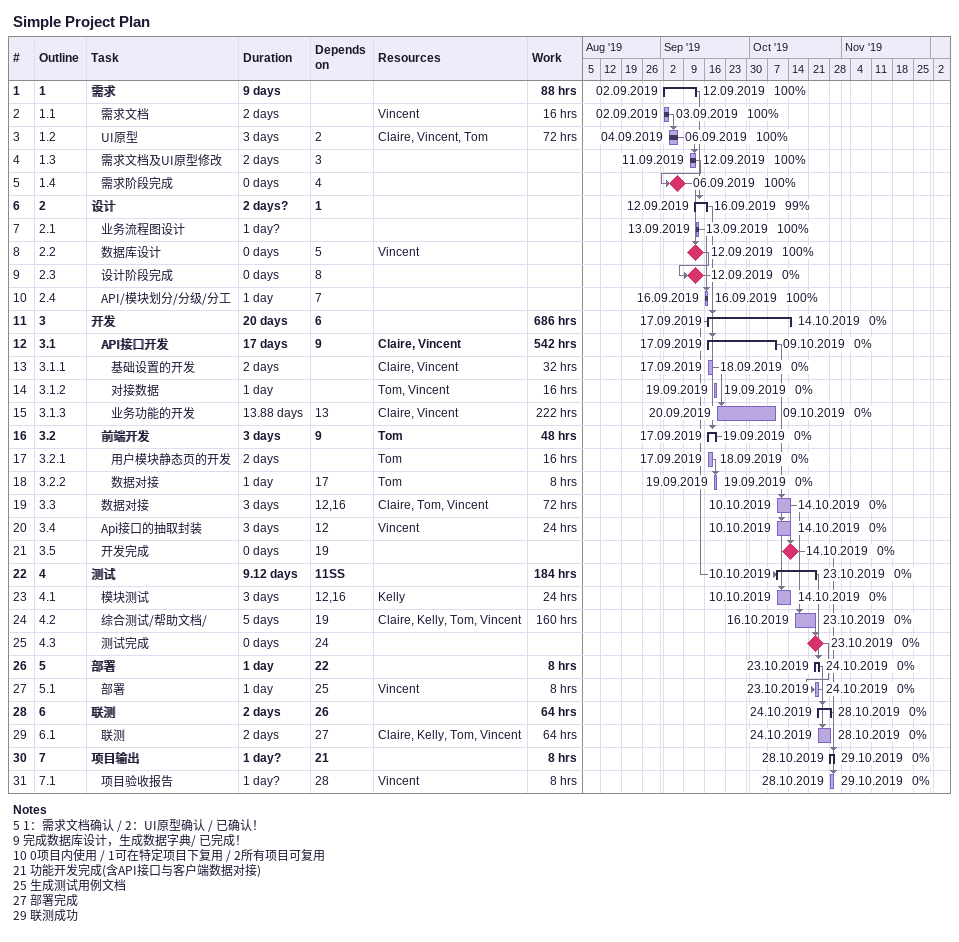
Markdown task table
Simple Project Plan

| ID | WBS | Task | Duration | Start | Finish | Predecessors | Resources | % complete | Work (h) |
|---|---|---|---|---|---|---|---|---|---|
| 1 | 1 | **需求** | 9d | 2019-09-02 | 2019-09-12 |  |  | 100 | 88 |
| 2 | 1.1 | 需求文档 | 2d | 2019-09-02 | 2019-09-03 |  | Vincent | 100 | 16 |
| 3 | 1.2 | UI原型 | 3d | 2019-09-04 | 2019-09-06 | 2 | Claire, Vincent, Tom | 100 | 72 |
| 4 | 1.3 | 需求文档及UI原型修改 | 2d | 2019-09-11 | 2019-09-12 | 3 |  | 100 |  |
| 5 | 1.4 | 需求阶段完成 | 0d | 2019-09-06 | 2019-09-06 | 4 |  | 100 |  |
| 6 | 2 | **设计** | 2d? | 2019-09-12 | 2019-09-16 | 1 |  | 99 |  |
| 7 | 2.1 | 业务流程图设计 | 1d? | 2019-09-13 | 2019-09-13 |  |  | 100 |  |
| 8 | 2.2 | 数据库设计 | 0d | 2019-09-12 | 2019-09-12 | 5 | Vincent | 100 |  |
| 9 | 2.3 | 设计阶段完成 | 0d | 2019-09-12 | 2019-09-12 | 8 |  | 0 |  |
| 10 | 2.4 | API/模块划分/分级/分工 | 1d | 2019-09-16 | 2019-09-16 | 7 |  | 100 |  |
| 11 | 3 | **开发** | 20d | 2019-09-17 | 2019-10-14 | 6 |  | 0 | 686 |
| 12 | 3.1 | **API接口开发** | 17d | 2019-09-17 | 2019-10-09 | 9 | Claire, Vincent | 0 | 542 |
| 13 | 3.1.1 | 基础设置的开发 | 2d | 2019-09-17 | 2019-09-18 |  | Claire, Vincent | 0 | 32 |
| 14 | 3.1.2 | 对接数据 | 1d | 2019-09-19 | 2019-09-19 |  | Tom, Vincent | 0 | 16 |
| 15 | 3.1.3 | 业务功能的开发 | 13.88d | 2019-09-20 | 2019-10-09 | 13 | Claire, Vincent | 0 | 222 |
| 16 | 3.2 | **前端开发** | 3d | 2019-09-17 | 2019-09-19 | 9 | Tom | 0 | 48 |
| 17 | 3.2.1 | 用户模块静态页的开发 | 2d | 2019-09-17 | 2019-09-18 |  | Tom | 0 | 16 |
| 18 | 3.2.2 | 数据对接 | 1d | 2019-09-19 | 2019-09-19 | 17 | Tom | 0 | 8 |
| 19 | 3.3 | 数据对接 | 3d | 2019-10-10 | 2019-10-14 | 12, 16 | Claire, Tom, Vincent | 0 | 72 |
| 20 | 3.4 | Api接口的抽取封装 | 3d | 2019-10-10 | 2019-10-14 | 12 | Vincent | 0 | 24 |
| 21 | 3.5 | 开发完成 | 0d | 2019-10-14 | 2019-10-14 | 19 |  | 0 |  |
| 22 | 4 | **测试** | 9.12d | 2019-10-10 | 2019-10-23 | 11SS |  | 0 | 184 |
| 23 | 4.1 | 模块测试 | 3d | 2019-10-10 | 2019-10-14 | 12, 16 | Kelly | 0 | 24 |
| 24 | 4.2 | 综合测试/帮助文档/ | 5d | 2019-10-16 | 2019-10-23 | 19 | Claire, Kelly, Tom, Vincent | 0 | 160 |
| 25 | 4.3 | 测试完成 | 0d | 2019-10-23 | 2019-10-23 | 24 |  | 0 |  |
| 26 | 5 | **部署** | 1d | 2019-10-23 | 2019-10-24 | 22 |  | 0 | 8 |
| 27 | 5.1 | 部署 | 1d | 2019-10-23 | 2019-10-24 | 25 | Vincent | 0 | 8 |
| 28 | 6 | **联测** | 2d | 2019-10-24 | 2019-10-28 | 26 |  | 0 | 64 |
| 29 | 6.1 | 联测 | 2d | 2019-10-24 | 2019-10-28 | 27 | Claire, Kelly, Tom, Vincent | 0 | 64 |
| 30 | 7 | **项目输出** | 1d? | 2019-10-28 | 2019-10-29 | 21 |  | 0 | 8 |
| 31 | 7.1 | 项目验收报告 | 1d? | 2019-10-28 | 2019-10-29 | 28 | Vincent | 0 | 8 |

Notes
- 5: 1：需求文档确认 / 2：UI原型确认 / 已确认！
- 9: 完成数据库设计，生成数据字典 / 已完成！
- 10: 0项目内使用 / 1可在特定项目下复用 / 2所有项目可复用
- 21: 功能开发完成(含API接口与客户端数据对接)
- 25: 生成测试用例文档
- 27: 部署完成
- 29: 联测成功
